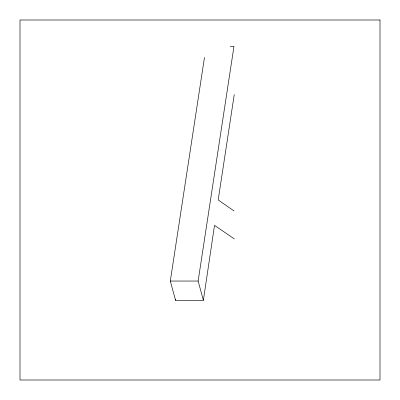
<?xml version="1.0" encoding="UTF-8"?>
<svg xmlns="http://www.w3.org/2000/svg" width="400" height="400" viewBox="0 0 400 400"><rect width="100%" height="100%" fill="white"/><g stroke="black" fill="none" stroke-linecap="round" stroke-linejoin="round"><path stroke-width="0.6" d="M234.41 238.945L214.51 225.39L203.38 300.34L175.56 300.34L175.74 299.12M204.48 57.425L170.31 281.045L175.56 300.34M203.38 300.34L198.13 281.045L233.98 46.33L230.275 46.33M170.31 281.045L198.13 281.045M234.25 94.54L218.19 199.955L234.07 210.99M380 20L20 20L20 380L380 380L380 20"/></g></svg>
